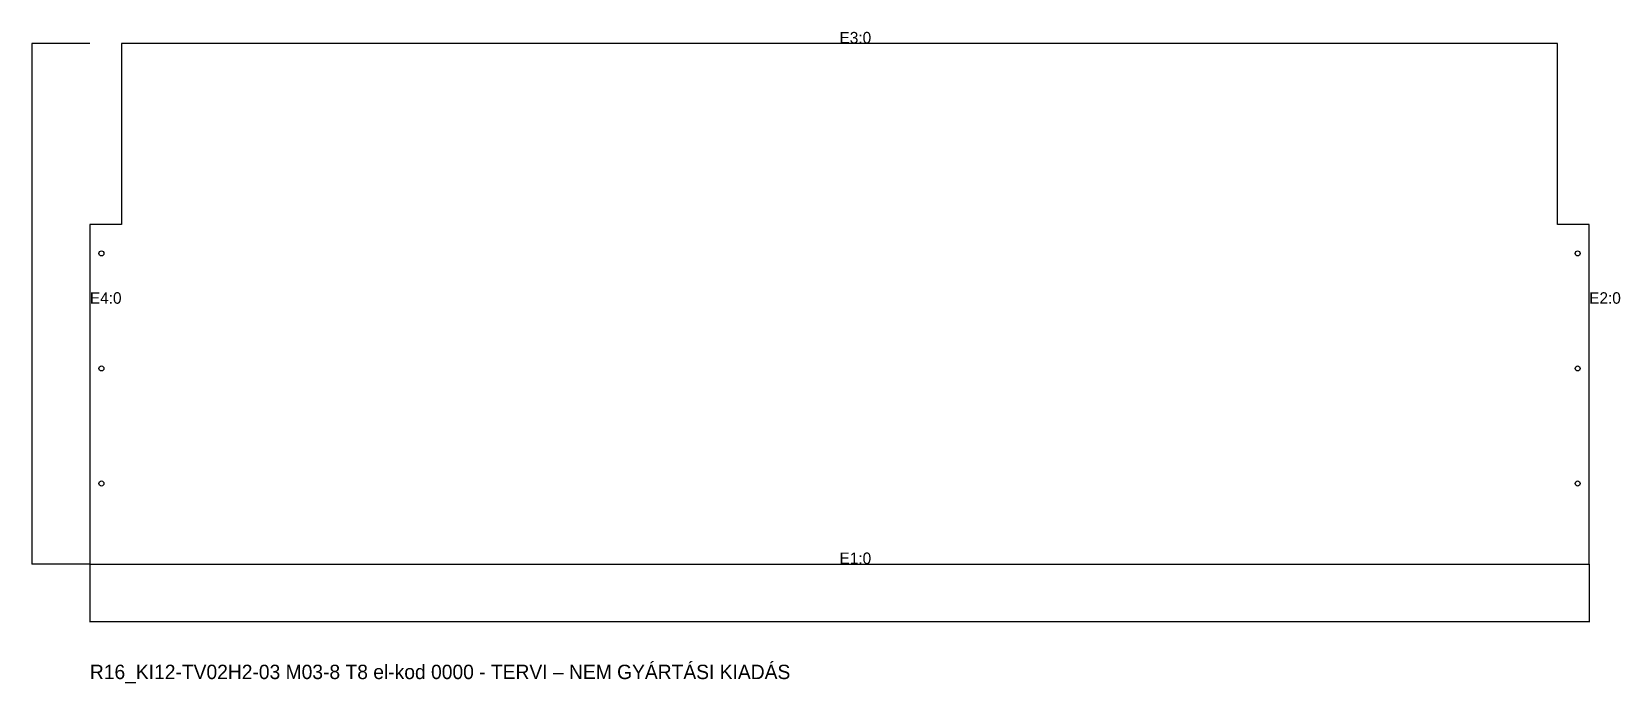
# Model space of a CAD drawing. Header units: millimetres. Extents: x -40 to 1064, y -83 to 370.
import ezdxf

# ---------------------------------------------------------------- set-up
doc = ezdxf.new("R2010")
doc.units = ezdxf.units.MM
for name, color, linetype in [('FURAT_B', 4, 'Continuous'), ('KONTUR', 7, 'Continuous'), ('MERET', 8, 'Continuous'), ('SZOVEG', 7, 'Continuous')]:
    doc.layers.add(name, color=color, linetype=linetype)
doc.styles.add('OpenSansCondensed-Light', font='OpenSansCondensed-Light.ttf')
doc.dimstyles.new('EZDXF', dxfattribs={"dimtxt": 0.25, "dimasz": 0.175, "dimexe": 0.375, "dimexo": 0.125, "dimgap": 0.1, "dimtad": 1, "dimlfac": 100, "dimzin": 12, "dimdsep": 46, "dimtxsty": 'OpenSansCondensed-Light', "dimblk": 'ARCHTICK', "dimcen": 2.5, "dimazin": 3, "dimtfac": 0.5, "dimtmove": 2, "dimatfit": 3})

# ---------------------------------------------------------------- blocks, each defined once
blk = doc.blocks.new('_ARCHTICK')
at = {"color": 0, "linetype": 'BYBLOCK', "const_width": 0.15}
blk.add_lwpolyline([(-0.5, -0.5), (0.5, 0.5)], dxfattribs=at)

msp = doc.modelspace()

# ---------------------------------------------------------------- linework, layer by layer
at = {"layer": 'FURAT_B'}
for centre in [(8, 216), (1034, 216), (8, 136), (1034, 136), (8, 56), (1034, 56)]:
    msp.add_circle(centre, 1.75, dxfattribs=at)
at = {"layer": 'KONTUR'}
msp.add_lwpolyline([(1042, 0), (1042, 236), (1020, 236), (1020, 362), (22, 362), (22, 236), (0, 236), (0, 0)], close=True, dxfattribs=at)

# ---------------------------------------------------------------- texts
at = {"layer": 'SZOVEG'}
for s, height, p in [('E3:0', 8, (521, 362)), ('E4:0', 8, (0, 181)), ('E2:0', 8, (1042, 181)), ('E1:0', 8, (521, 0)), ('R16_KI12-TV02H2-03 M03-8 T8 el-kod 0000 - TERVI – NEM GYÁRTÁSI KIADÁS', 10, (0, -80))]:
    msp.add_text(s, height=height, dxfattribs=at).set_placement(p)

# ---------------------------------------------------------------- dimensions: what is measured, and where the dimension line sits
at = {"layer": 'MERET'}
msp.add_linear_dim(base=(-40, 0), p1=(0, 0), p2=(0, 362), angle=90, dimstyle='EZDXF', dxfattribs=at).render()
msp.add_linear_dim(base=(0, -40), p1=(0, 0), p2=(1042, 0), dimstyle='EZDXF', dxfattribs=at).render()

doc.saveas('drawing.dxf')
